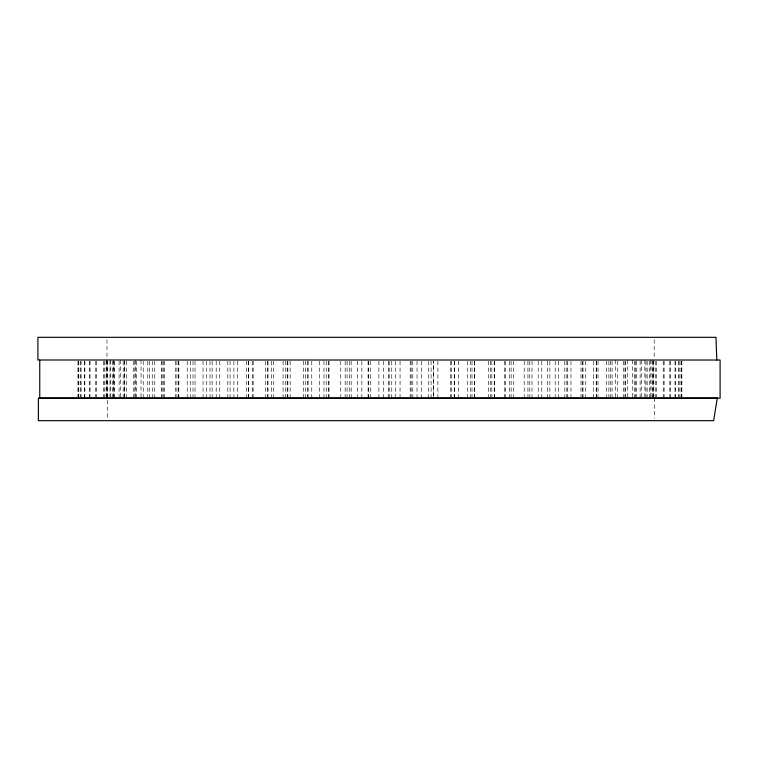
<?xml version="1.0" encoding="UTF-8"?>
<svg xmlns="http://www.w3.org/2000/svg" width="758" height="758" viewBox="0 0 758 758"><rect width="100%" height="100%" fill="white"/><g stroke="black" fill="none" stroke-linecap="round" stroke-linejoin="round"><path stroke-width="0.57" stroke-dasharray="3.79 2.84" d="M681.878 361.187L681.878 397.097M681.234 361.187L681.234 397.097M681.054 361.187L681.054 397.097M679.121 361.187L679.121 397.097M678.761 361.187L678.761 397.097M675.549 361.187L675.549 397.097M675.008 361.187L675.008 397.097M670.536 361.187L670.536 397.097M669.826 361.187L669.826 397.097M664.112 361.187L664.112 397.097M663.222 361.187L663.222 397.097M656.295 361.187L656.295 397.097M655.244 361.187L655.244 397.097M654.675 398.007L654.675 418.407M654.192 339.593L654.192 357.729M653.784 360.031L653.784 397.097M653.642 361.187L653.642 397.097M652.458 361.187L652.458 397.097M651.975 360.031L651.975 397.097M650.26 360.031L650.26 397.097M649.511 361.187L649.511 397.097M647.143 361.187L647.143 397.097M645.968 361.187L645.93 397.097M644.878 360.031L644.878 397.097M641.467 360.031L641.467 397.097M640.122 361.187L640.122 397.097M636.682 361.187L636.682 397.097M635.308 361.187L635.308 397.097M634.294 361.187L634.294 397.097M632.617 360.031L632.617 397.097M627.596 360.031L627.596 397.097M625.672 361.187L625.672 397.097M624.971 361.187L624.971 397.097M623.455 361.187L623.455 397.097M617.666 361.187L617.666 397.097M615.449 360.031L615.449 397.097M612.066 361.187L612.066 397.097M610.408 361.187L610.408 397.097M608.892 361.187L608.892 397.097M606.438 361.187L606.438 397.097M598.034 361.187L598.034 397.097M596.413 361.187L596.413 397.097M596.233 361.187L596.233 397.097M593.685 361.187L593.685 397.097M585.735 361.187L585.735 397.097M582.93 361.187L582.93 397.097M582.798 361.187L582.798 397.097M581.007 361.187L581.007 397.097M570.954 361.187L570.954 397.097M567.761 361.187L567.761 397.097M566.842 361.187L566.842 397.097M564.805 361.187L564.805 397.097M558.58 361.187L558.58 397.097M555.207 361.187L555.207 397.097M549.844 361.187L549.844 397.097M547.702 361.187L547.702 397.097M541.771 361.187L541.771 397.097M538.189 361.187L538.189 397.097M532.021 361.187L532.021 397.097M529.785 361.187L529.785 397.097M527.938 361.187L527.938 397.097M524.204 361.187L524.204 397.097M513.45 361.187L513.45 397.097M511.129 361.187L511.129 397.097M509.442 361.187L509.442 397.097M505.529 361.187L505.529 397.097M504.487 361.187L504.487 398.253M494.424 361.187L494.424 397.097M494.235 361.187L494.235 397.097M491.838 361.187L491.838 397.097M490.398 361.187L490.398 397.097M488.446 361.187L488.446 398.253M474.584 361.187L474.584 397.097M474.461 361.187L474.461 397.097M472.007 361.187L472.007 397.097M470.434 361.187L470.434 397.097M467.345 361.187L467.345 398.253M458.675 361.187L458.675 397.097M454.43 361.187L454.43 397.097M454.231 361.187L454.231 397.097M451.721 361.187L451.721 397.097M450.47 361.187L450.47 398.253M437.887 361.187L437.887 397.097M431.084 361.187L431.084 397.097M428.497 361.187L428.497 398.253M421.391 361.187L421.391 397.097M417.023 361.187L417.023 397.097M412.769 361.187L412.769 397.097M411.111 361.187L411.111 398.253M410.201 361.187L410.201 397.097M400.063 361.187L400.063 397.097M395.657 361.187L395.657 397.097M391.753 361.187L391.753 397.097M389.176 361.187L389.176 397.097M388.702 361.187L388.702 398.253M383.302 361.187L383.302 397.097M378.886 361.187L378.886 397.097M370.681 361.187L370.681 397.097M368.691 361.187L368.691 398.253M368.094 361.187L368.094 397.097M361.85 361.187L361.85 397.097M357.444 361.187L357.444 397.097M351.181 361.187L351.181 398.253M349.646 361.187L349.646 397.097M347.079 361.187L347.079 397.097M345.155 361.187L345.155 397.097M340.778 361.187L340.778 397.097M328.944 361.187L328.944 398.253M328.764 361.187L328.764 397.097M326.224 361.187L326.224 397.097M323.988 361.187L323.988 397.097M319.668 361.187L319.668 397.097M311.765 361.187L311.765 398.253M308.127 361.187L308.127 397.097M307.672 361.187L307.672 397.097M305.626 361.187L305.626 397.097M303.427 361.187L303.427 397.097M290.172 361.187L290.172 398.253M287.851 361.187L287.851 397.097M287.216 361.187L287.216 397.097M285.387 361.187L285.387 397.097M283.066 361.187L283.066 397.097M273.676 361.187L273.676 398.253M271.61 361.187L271.61 397.097M268.01 361.187L268.01 397.097M267.565 361.187L267.565 397.097M265.613 361.187L265.613 397.097M253.163 361.187L253.163 398.253M252.243 361.187L252.243 397.097M248.719 361.187L248.719 397.097M248.349 361.187L248.349 397.097M246.397 361.187L246.397 397.097M237.642 361.187L237.652 397.097M233.89 361.187L233.89 397.097M230.072 361.187L230.072 397.097M227.826 361.187L227.826 397.097M219.754 361.187L219.754 397.097M216.191 361.187L216.191 397.097M212.145 361.187L212.145 397.097M210.004 361.187L210.004 397.097M206.451 361.187L206.451 397.097M203.059 361.187L203.059 397.097M195.043 361.187L195.043 397.097M193.006 361.187L193.006 397.097M190.391 361.187L190.391 397.097M187.226 361.187L187.226 397.097M178.841 361.187L178.841 397.097M178.632 361.187L178.632 397.097M176.917 361.187L176.917 397.097M175.667 361.187L175.667 397.097M164.704 361.187L164.704 397.097M163.614 361.187L163.614 397.097M162.004 361.187L162.004 397.097M161.824 361.187L161.824 397.097M154.736 361.187L154.736 397.097M152.254 361.187L152.254 397.097M149.449 361.187L149.449 397.097M147.782 361.187L147.782 397.097M143.215 361.187L143.215 397.097M141.026 360.031L141.026 397.097M136.402 361.187L136.402 397.097M135.227 360.031L135.227 397.097M134.886 361.187L134.886 397.097M133.275 361.187L133.275 397.097M126.34 361.187L126.34 397.097M124.7 360.031L124.7 397.097M124.539 361.187L124.539 397.097M123.175 361.187L123.175 397.097M120.475 360.031L120.475 397.097M119.091 361.187L119.091 397.097M114.392 361.187L114.392 397.097M113.927 361.187L113.927 397.097M113.34 360.031L113.34 397.097M112.715 361.187L112.715 397.097M110.772 360.031L110.772 397.097M109.986 361.187L109.986 397.097M107.608 361.187L107.608 397.097M107.447 400.271L107.447 418.407M107.172 360.031L107.172 397.097M106.963 339.593L106.963 357.729M106.309 360.031L106.309 397.097M106.129 361.187L106.129 397.097M104.604 361.187L104.604 397.097M103.552 361.187L103.552 397.097M96.626 361.187L96.626 397.097M95.745 361.187L95.745 397.097M90.022 361.187L90.022 397.097M89.311 361.187L89.311 397.097M84.839 361.187L84.839 397.097M84.299 361.187L84.299 397.097M81.087 361.187L81.087 397.097M80.736 361.187L80.736 397.097M78.804 361.187L78.804 397.097M78.614 361.187L78.614 397.097M77.97 361.187L77.97 397.097M433.633 397.097L433.633 361.187L433.567 397.097"/><path stroke-width="1.14" d="M716.793 359.993L715.997 337.329L37.9 337.329L37.9 359.993L720.1 360.031L720.1 398.253L39.748 398.253L39.748 360.031M717.276 398.007L713.638 420.671L38.383 420.671L38.383 398.007L717.276 398.007"/></g></svg>
